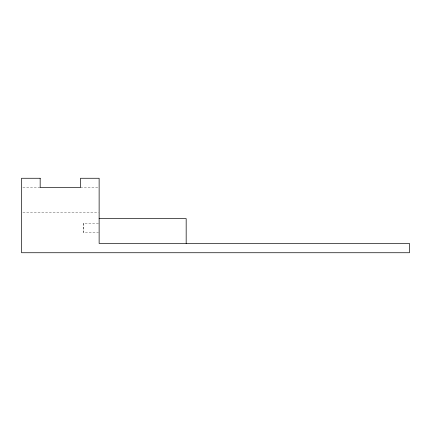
<?xml version="1.0" encoding="UTF-8"?>
<svg xmlns="http://www.w3.org/2000/svg" width="431" height="431" viewBox="0 0 431 431"><rect width="100%" height="100%" fill="white"/><g stroke="black" fill="none" stroke-linecap="round" stroke-linejoin="round"><path stroke-width="0.32" stroke-dasharray="2.15 1.62" d="M22.881 187.571L40.169 187.571M80.511 187.571L98.467 187.571M22.886 212.397L98.462 212.397M98.483 223.285L83.382 223.258L83.382 232.568L98.483 232.541M83.614 223.285L83.614 232.541"/><path stroke-width="0.65" d="M99.13 218.603L186.17 218.603L186.17 243.429M40.169 178.262L21.55 178.262L21.55 252.738L409.45 252.738L409.45 243.429L99.13 243.429L99.13 178.262L80.511 178.262L80.511 187.571L40.169 187.571L40.169 178.262"/></g></svg>
